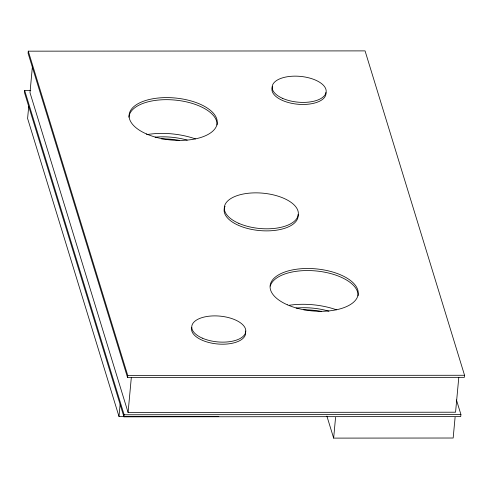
<?xml version="1.0" encoding="UTF-8"?>
<svg xmlns="http://www.w3.org/2000/svg" width="489" height="489" viewBox="0 0 489 489"><rect width="100%" height="100%" fill="white"/><g stroke="black" fill="none" stroke-linecap="round" stroke-linejoin="round"><path stroke-width="0.73" d="M30.752 90.386L24.639 90.392L24.45 92.452L123.937 416.836L460.717 416.555L460.913 414.489L456.439 399.91M28.283 51.168L28.087 53.234L127.58 377.618L464.361 377.337L464.55 375.271L365.063 50.887L28.283 51.168L127.77 375.552L127.58 377.618M28.698 106.602L27.598 118.472L118.998 416.475L218.772 416.39M32.451 66.131L29.994 92.672L128.081 412.484L455.559 412.209L458.798 377.331M118.998 416.475L120.098 404.605M123.937 416.836L124.133 414.77L24.639 90.392M128.081 412.484L131.315 377.606M455.094 417.239L453.169 438.016L333.645 438.113L335.57 417.343M127.77 375.552L464.55 375.271M124.133 414.77L460.913 414.489M326.884 416.084L333.645 438.113M298.094 214.488A37.152 17.726 5.3 0 1 258.027 230.405A37.152 17.726 5.3 0 1 225.056 206.309M325.949 92.494A27.127 12.946 5.3 0 1 296.689 104.114A27.127 12.946 5.3 0 1 272.618 86.522M245.313 331.053A27.127 12.946 5.3 0 1 218.852 344.079A27.127 12.946 5.3 0 1 191.767 327.483M270.252 286.108A44.23 21.106 5.3 0 1 317.55 271.114A44.23 21.106 5.3 0 1 358.027 295.821M128.913 117.219A44.23 21.106 5.3 0 1 174.451 100.019A44.23 21.106 5.3 0 1 217.03 124.939M146.779 134.609A51.308 24.481 5.3 0 1 195.484 138.925M289.286 305.258A51.308 24.481 5.3 0 1 336.481 309.812M161.468 138.9A44.23 21.106 5.3 0 1 179.28 140.38M155.141 137.189A44.23 21.106 5.3 0 1 187.201 140.098M303.767 309.775A44.23 21.106 5.3 0 1 321.701 311.536M296.132 308.076A44.23 21.106 5.3 0 1 328.883 311.181M238.828 223.357A37.152 17.726 5.3 0 0 298.046 215.753A37.152 17.726 5.3 0 0 247.092 193.399A37.152 17.726 5.3 0 0 238.828 223.357M282.728 98.411A27.127 12.946 5.3 0 0 325.961 92.861A27.127 12.946 5.3 0 0 288.761 76.541A27.127 12.946 5.3 0 0 282.728 98.411M202.342 338.15A27.127 12.946 5.3 0 0 245.582 332.599A27.127 12.946 5.3 0 0 208.381 316.279A27.127 12.946 5.3 0 0 202.342 338.15M287.379 304.806A44.23 21.106 5.3 0 0 357.875 295.753A44.23 21.106 5.3 0 0 297.226 269.139A44.23 21.106 5.3 0 0 287.379 304.806M146.388 133.919A44.23 21.106 5.3 0 0 216.884 124.872A44.23 21.106 5.3 0 0 156.229 98.252A44.23 21.106 5.3 0 0 146.388 133.919"/></g></svg>
